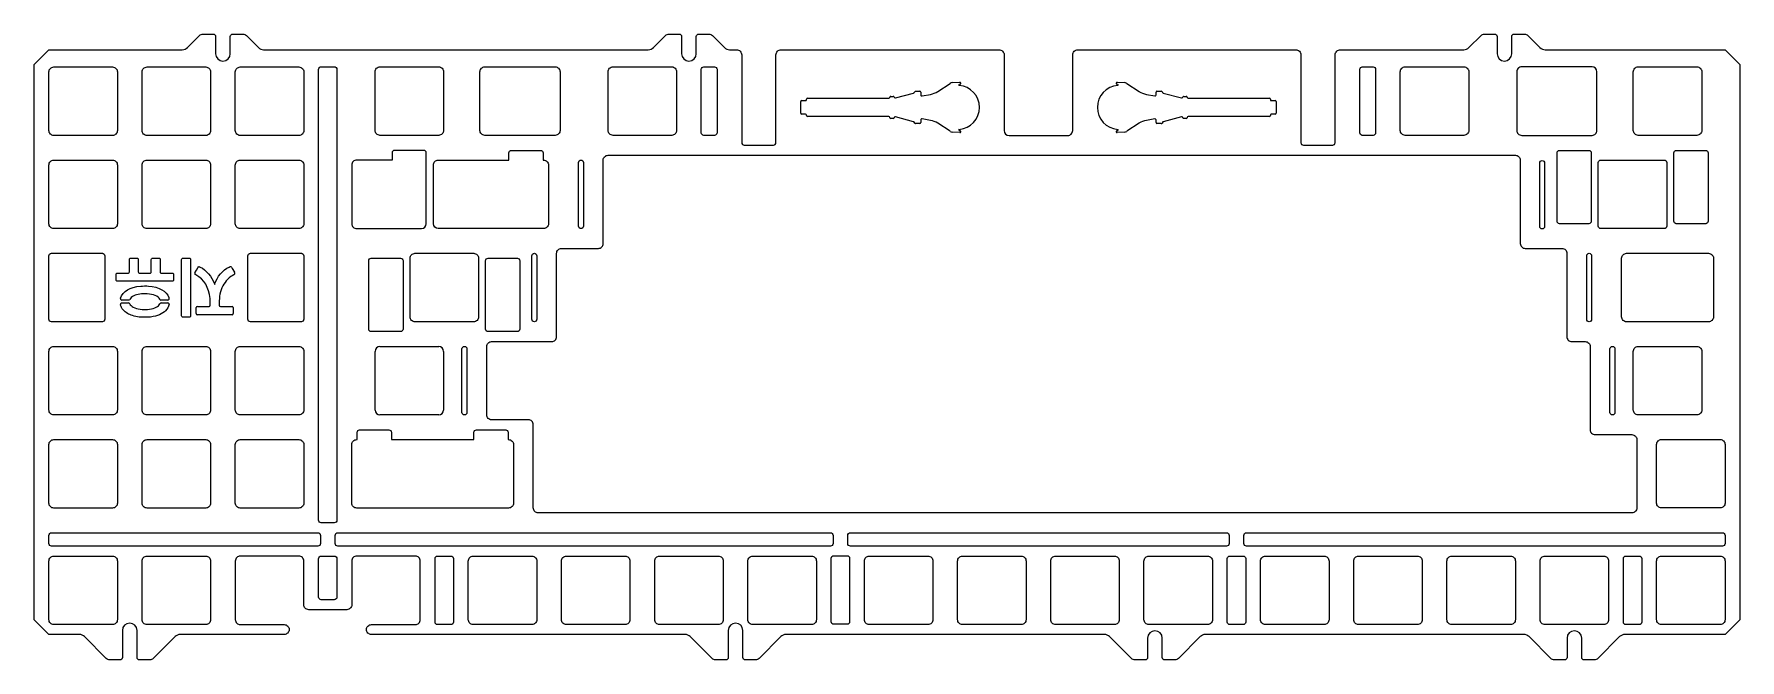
# Model space of a CAD drawing. Header units: millimetres. Extents: x -381 to -32, y -158 to -30.
import ezdxf

# ---------------------------------------------------------------- set-up
doc = ezdxf.new("R2010")
doc.units = ezdxf.units.MM
doc.layers.get('0').update_dxf_attribs({"linetype": 'CONTINUOUS'})

msp = doc.modelspace()

# ---------------------------------------------------------------- linework, layer by layer
for p, q in [((-196.05, -42.01), (-193.54, -40.36)), ((-193.05, -40.19), (-191.55, -40.11)), ((-191.48, -40.5), (-191.72, -40.57)), ((-159.27, -40.57), (-159.5, -40.5)), ((-159.43, -40.11), (-157.93, -40.19)), ((-157.44, -40.36), (-154.93, -42.01)), ((-224.09, -46.44), (-224.09, -44.07)), ((-223.89, -43.87), (-223.09, -43.87)), ((-222.89, -43.67), (-222.89, -43.57)), ((-222.69, -43.37), (-206.07, -43.37)), ((-205.88, -43.22), (-205.86, -43.14)), ((-205.67, -43), (-205.17, -43)), ((-204.98, -43.14), (-204.97, -43.18)), ((-204.73, -43.32), (-201, -42.32)), ((-200.88, -42.23), (-200.78, -42.05)), ((-200.61, -41.95), (-199.72, -41.95)), ((-199.52, -42.15), (-199.52, -42.71)), ((-199.29, -42.91), (-197.55, -42.6)), ((-153.43, -42.6), (-151.7, -42.91)), ((-151.46, -42.71), (-151.46, -42.15)), ((-151.26, -41.95), (-150.38, -41.95)), ((-150.2, -42.05), (-150.1, -42.23)), ((-149.98, -42.32), (-146.25, -43.32)), ((-146.01, -43.18), (-146, -43.14)), ((-145.81, -43), (-145.31, -43)), ((-145.12, -43.14), (-145.1, -43.22)), ((-144.91, -43.37), (-128.29, -43.37)), ((-128.09, -43.57), (-128.09, -43.67)), ((-127.89, -43.87), (-127.09, -43.87)), ((-126.89, -44.07), (-126.89, -46.44)), ((-223.09, -46.64), (-223.89, -46.64)), ((-222.89, -46.94), (-222.89, -46.84)), ((-206.07, -47.14), (-222.69, -47.14)), ((-205.86, -47.37), (-205.88, -47.29)), ((-205.17, -47.52), (-205.67, -47.52)), ((-204.97, -47.34), (-204.98, -47.37)), ((-201, -48.19), (-204.73, -47.19)), ((-200.78, -48.46), (-200.88, -48.29)), ((-199.72, -48.56), (-200.61, -48.56)), ((-199.52, -47.8), (-199.52, -48.36)), ((-197.55, -47.91), (-199.29, -47.6)), ((-193.54, -50.15), (-196.05, -48.51)), ((-154.93, -48.51), (-157.44, -50.15)), ((-151.7, -47.6), (-153.43, -47.91)), ((-151.46, -48.36), (-151.46, -47.8)), ((-150.38, -48.56), (-151.26, -48.56)), ((-150.1, -48.29), (-150.2, -48.46)), ((-146.25, -47.19), (-149.98, -48.19)), ((-146, -47.37), (-146.01, -47.34)), ((-145.31, -47.52), (-145.81, -47.52)), ((-145.1, -47.29), (-145.12, -47.37)), ((-128.29, -47.14), (-144.91, -47.14)), ((-128.09, -46.84), (-128.09, -46.94)), ((-127.09, -46.64), (-127.89, -46.64)), ((-191.55, -50.41), (-193.05, -50.32)), ((-191.72, -49.94), (-191.48, -50.02)), ((-159.5, -50.02), (-159.27, -49.94)), ((-157.93, -50.32), (-159.43, -50.41)), ((-347.93, -79.11), (-347.61, -78.55)), ((-347.71, -79.52), (-347.82, -79.45)), ((-340.29, -78.18), (-340.29, -78.18)), ((-340.29, -78.18), (-339.84, -78.97)), ((-343.97, -81.17), (-343.87, -81.47)), ((-343.87, -81.47), (-343.81, -81.26)), ((-362.89, -85.25), (-361.47, -85.25)), ((-361.45, -84.65), (-362.88, -84.65)), ((-353.44, -84.65), (-354.85, -84.65)), ((-354.83, -85.25), (-353.43, -85.25)), ((-347.64, -87.4), (-347.64, -86.19)), ((-347.39, -85.94), (-345.02, -85.94)), ((-344.77, -85.69), (-344.77, -85.33)), ((-342.95, -85.31), (-342.95, -85.69)), ((-342.7, -85.94), (-340.33, -85.94)), ((-340.08, -86.19), (-340.08, -87.4)), ((-340.33, -87.65), (-347.39, -87.65)), ((-311.08, -107.14), (-311.08, -95.14)), ((-310.08, -94.14), (-298.08, -94.14)), ((-297.08, -95.14), (-297.08, -107.14)), ((-298.07, -108.14), (-310.08, -108.14))]:
    msp.add_line(p, q)
for points in [[(-122.92, -33.47, -0.414214), (-121.84, -34.54), (-121.84, -52.47, 0.414214), (-121.34, -52.97), (-115.34, -52.97, 0.414214), (-114.84, -52.47), (-114.84, -34.54, -0.414214), (-113.77, -33.47), (-88.56, -33.47, 0.198912), (-87.5, -33.03), (-85.03, -30.56, -0.198912), (-84.33, -30.27), (-82.24, -30.27, -0.414214), (-81.74, -30.77), (-81.74, -34.29, 1), (-78.74, -34.29), (-78.74, -30.77, -0.414214), (-78.24, -30.27), (-76.16, -30.27, -0.198912), (-75.45, -30.56), (-72.98, -33.03, 0.198912), (-71.92, -33.47), (-35.12, -33.47), (-32.12, -36.47), (-32.12, -150.03), (-35.12, -153.03), (-55.63, -153.03, 0.198912), (-56.69, -153.47), (-61.16, -157.94, -0.198912), (-61.87, -158.23), (-63.95, -158.23, -0.414214), (-64.45, -157.73), (-64.45, -153.78, 1), (-67.45, -153.78), (-67.45, -157.73, -0.414214), (-67.95, -158.23), (-70.04, -158.23, -0.198912), (-70.75, -157.94), (-75.21, -153.47, 0.198912), (-76.27, -153.03), (-141.36, -153.03, 0.198912), (-142.42, -153.47), (-146.89, -157.94, -0.198912), (-147.59, -158.23), (-149.68, -158.23, -0.414214), (-150.18, -157.73), (-150.18, -153.78, 1), (-153.18, -153.78), (-153.18, -157.73, -0.414214), (-153.68, -158.23), (-155.76, -158.23, -0.198912), (-156.47, -157.94), (-160.94, -153.47, 0.198912), (-162, -153.03), (-227.08, -153.03, 0.198912), (-228.14, -153.47), (-232.61, -157.94, -0.198912), (-233.32, -158.23), (-235.4, -158.23, -0.414214), (-235.9, -157.73), (-235.9, -152.21, 1), (-238.9, -152.21), (-238.9, -157.73, -0.414214), (-239.4, -158.23), (-241.49, -158.23, -0.198912), (-242.2, -157.94), (-246.66, -153.47, 0.198912), (-247.72, -153.03), (-311.84, -153.03, -0.414214), (-312.84, -152.03), (-312.84, -152.01, -0.414214), (-311.84, -151.01), (-302.84, -151.01, 0.414214), (-301.84, -150.01), (-301.84, -138.01, 0.414214), (-302.84, -137.01), (-314.84, -137.01, 0.414214), (-315.84, -138.01), (-315.84, -146.96, -0.414214), (-316.84, -147.96), (-324.65, -147.96, -0.414214), (-325.65, -146.96), (-325.65, -138.01, 0.414214), (-326.65, -137.01), (-338.65, -137.01, 0.414214), (-339.65, -138.01), (-339.65, -150.01, 0.414214), (-338.65, -151.01), (-329.65, -151.01, -0.414214), (-328.65, -152.01), (-328.65, -152.03, -0.414214), (-329.65, -153.03), (-350.91, -153.03, 0.198912), (-351.97, -153.47), (-356.44, -157.94, -0.198912), (-357.14, -158.23), (-359.23, -158.23, -0.414214), (-359.73, -157.73), (-359.73, -152.21, 1), (-362.73, -152.21), (-362.73, -157.73, -0.414214), (-363.23, -158.23), (-365.31, -158.23, -0.198912), (-366.02, -157.94), (-370.49, -153.47, 0.198912), (-371.55, -153.03), (-377.78, -153.03), (-380.78, -150.03), (-380.78, -36.47), (-377.78, -33.47), (-350.5, -33.47, 0.198912), (-349.44, -33.03), (-346.97, -30.56, -0.198912), (-346.26, -30.27), (-344.18, -30.27, -0.414214), (-343.68, -30.77), (-343.68, -34.29, 1), (-340.68, -34.29), (-340.68, -30.77, -0.414214), (-340.18, -30.27), (-338.09, -30.27, -0.198912), (-337.39, -30.56), (-334.92, -33.03, 0.198912), (-333.86, -33.47), (-255.25, -33.47, 0.198912), (-254.19, -33.03), (-251.72, -30.56, -0.198912), (-251.01, -30.27), (-248.93, -30.27, -0.414214), (-248.43, -30.77), (-248.43, -34.29, 1), (-245.43, -34.29), (-245.43, -30.77, -0.414214), (-244.93, -30.27), (-242.84, -30.27, -0.198912), (-242.14, -30.56), (-239.67, -33.03, 0.198912), (-238.61, -33.47), (-237.22, -33.47, -0.414214), (-236.14, -34.54), (-236.14, -52.47, 0.414214), (-235.64, -52.97), (-229.64, -52.97, 0.414214), (-229.14, -52.47), (-229.14, -34.54, -0.414214), (-228.07, -33.47), (-183.57, -33.47, -0.414214), (-182.49, -34.54), (-182.49, -50, 0.411239), (-181.49, -50.99), (-169.49, -50.99, 0.414214), (-168.49, -49.99), (-168.49, -34.54, -0.414214), (-167.42, -33.47)], [(-364.75, -36.99, -0.414214), (-363.75, -37.99), (-363.75, -49.99, -0.414214), (-364.75, -50.99), (-376.75, -50.99, -0.414214), (-377.75, -49.99), (-377.75, -37.99, -0.414214), (-376.75, -36.99)], [(-358.7, -37.99, -0.414214), (-357.7, -36.99), (-345.7, -36.99, -0.414214), (-344.7, -37.99), (-344.7, -49.99, -0.414214), (-345.7, -50.99), (-357.7, -50.99, -0.414214), (-358.7, -49.99)], [(-326.65, -36.99, -0.414214), (-325.65, -37.99), (-325.65, -49.99, -0.414214), (-326.65, -50.99), (-338.65, -50.99, -0.414214), (-339.65, -49.99), (-339.65, -37.99, -0.414214), (-338.65, -36.99)], [(-322.63, -37.49, -0.414214), (-322.08, -36.94), (-319.42, -36.94, -0.414214), (-318.87, -37.49), (-318.87, -129.65, -0.414214), (-319.42, -130.2), (-322.08, -130.2, -0.414214), (-322.63, -129.65)], [(-311.08, -37.97, -0.414214), (-310.08, -36.97), (-298.08, -36.97, -0.414214), (-297.08, -37.97), (-297.08, -49.97, -0.414214), (-298.08, -50.97), (-310.08, -50.97, -0.414214), (-311.08, -49.97)], [(-273.27, -49.97, -0.414214), (-274.27, -50.97), (-288.65, -50.97, -0.414214), (-289.65, -49.97), (-289.65, -37.97, -0.414214), (-288.65, -36.97), (-274.27, -36.97, -0.414214), (-273.27, -37.97)], [(-263.45, -37.97, -0.414214), (-262.45, -36.97), (-250.45, -36.97, -0.414214), (-249.45, -37.97), (-249.45, -49.97, -0.414214), (-250.45, -50.97), (-262.45, -50.97, -0.414214), (-263.45, -49.97)], [(-241.69, -36.97, -0.414214), (-241.19, -37.47), (-241.19, -50.47, -0.414214), (-241.69, -50.97), (-243.9, -50.97, -0.414214), (-244.4, -50.47), (-244.4, -37.47, -0.414214), (-243.9, -36.97)], [(-109.79, -37.47, -0.414214), (-109.29, -36.97), (-107.08, -36.97, -0.414214), (-106.58, -37.47), (-106.58, -50.47, -0.414214), (-107.08, -50.97), (-109.29, -50.97, -0.414214), (-109.79, -50.47)], [(-88.53, -36.97, -0.414214), (-87.53, -37.97), (-87.53, -49.97, -0.414214), (-88.53, -50.97), (-100.53, -50.97, -0.414214), (-101.53, -49.97), (-101.53, -37.97, -0.414214), (-100.53, -36.97)], [(-62.69, -50.97), (-62.33, -50.97, 0.414214), (-61.33, -49.97), (-61.33, -37.97, 0.414213), (-62.33, -36.97), (-62.69, -36.97, 0.00122), (-62.69, -36.97), (-76.72, -36.97, 0.414214), (-77.72, -37.97), (-77.72, -49.97, 0.414214), (-76.72, -50.97)], [(-40.9, -36.97, -0.414214), (-39.9, -37.97), (-39.9, -49.97, -0.414214), (-40.9, -50.97), (-52.9, -50.97, -0.414214), (-53.9, -49.97), (-53.9, -37.97, -0.414214), (-52.9, -36.97)], [(-301.61, -54.04), (-307.11, -54.04, 0.414214), (-307.61, -54.54), (-307.61, -56.04), (-314.84, -56.04, 0.414214), (-315.84, -57.04), (-315.84, -69.04, 0.414214), (-314.84, -70.04), (-301.61, -70.04, 0.412767), (-300.61, -69.04), (-300.61, -55.04), (-300.61, -54.54, 0.414214), (-301.11, -54.04)], [(-277.23, -54.04, -0.414214), (-276.73, -54.54), (-276.73, -56.04), (-276.65, -56.04, -0.414214), (-275.65, -57.04), (-275.65, -69.04, -0.414214), (-276.65, -70.04), (-298.17, -70.04, -0.414213), (-299.17, -69.04), (-299.17, -57.04, -0.414214), (-298.17, -56.04), (-283.73, -56.04), (-283.73, -54.54, -0.414214), (-283.23, -54.04)], [(-273.98, -75.09, -0.414214), (-272.98, -74.09), (-265.45, -74.09, 0.414214), (-264.45, -73.09), (-264.45, -56.04, -0.414214), (-263.45, -55.04), (-78, -55.04, -0.414214), (-77, -56.04), (-77, -73.09, 0.414214), (-76, -74.09), (-68.48, -74.09, -0.414214), (-67.48, -75.09), (-67.48, -92.14, 0.414214), (-66.48, -93.14), (-63.72, -93.14, -0.414214), (-62.72, -94.14), (-62.72, -111.17, 0.414214), (-61.72, -112.17), (-54.19, -112.17, -0.414214), (-53.19, -113.17), (-53.19, -127.17, -0.414214), (-54.19, -128.17), (-277.74, -128.17, -0.414214), (-278.74, -127.17), (-278.74, -110.14, 0.414214), (-279.74, -109.14), (-287.27, -109.14, -0.414214), (-288.27, -108.14), (-288.27, -94.14, -0.414214), (-287.27, -93.14), (-274.98, -93.14, 0.414214), (-273.98, -92.14)], [(-69.49, -54.54, -0.414214), (-68.99, -54.04), (-62.99, -54.04, -0.414214), (-62.49, -54.54), (-62.49, -68.54, -0.414214), (-62.99, -69.04), (-68.99, -69.04, -0.414214), (-69.49, -68.54)], [(-45.61, -54.54, -0.414214), (-45.11, -54.04), (-39.11, -54.04, -0.414214), (-38.61, -54.54), (-38.61, -68.54, -0.414214), (-39.11, -69.04), (-45.11, -69.04, -0.414214), (-45.61, -68.54)], [(-364.75, -56.04, -0.414214), (-363.75, -57.04), (-363.75, -69.04, -0.414214), (-364.75, -70.04), (-376.75, -70.04, -0.414214), (-377.75, -69.04), (-377.75, -57.04, -0.414214), (-376.75, -56.04)], [(-344.7, -69.04, -0.414214), (-345.7, -70.04), (-357.7, -70.04, -0.414214), (-358.7, -69.04), (-358.7, -57.04, -0.414214), (-357.7, -56.04), (-345.7, -56.04, -0.414214), (-344.7, -57.04)], [(-339.65, -57.04, -0.414214), (-338.65, -56.04), (-326.65, -56.04, -0.414214), (-325.65, -57.04), (-325.65, -69.04, -0.414214), (-326.65, -70.04), (-338.65, -70.04, -0.414214), (-339.65, -69.04)], [(-269.5, -56.54, -1), (-268.5, -56.54), (-268.5, -69.54, -1), (-269.5, -69.54)], [(-73.03, -56.62, -1), (-72.03, -56.62), (-72.03, -69.62, -1), (-73.03, -69.62)], [(-47.55, -56.04, -0.414214), (-47.05, -56.54), (-47.05, -69.54, -0.414214), (-47.55, -70.04), (-60.55, -70.04, -0.414214), (-61.05, -69.54), (-61.05, -56.54, -0.414214), (-60.55, -56.04)], [(-366.33, -88.59, -0.414214), (-366.83, -89.09), (-377.25, -89.09, -0.414214), (-377.75, -88.59), (-377.75, -75.59, -0.414214), (-377.25, -75.09), (-366.83, -75.09, -0.414214), (-366.33, -75.59)], [(-355.25, -76.09, -0.414214), (-355, -76.34), (-355, -78.89, 0.414214), (-354.75, -79.14), (-352.52, -79.14, -0.414214), (-352.27, -79.39), (-352.27, -80.54, -0.414214), (-352.52, -80.79), (-363.79, -80.79, -0.414214), (-364.04, -80.54), (-364.04, -79.39, -0.414214), (-363.79, -79.14), (-361.56, -79.14, 0.414214), (-361.31, -78.89), (-361.31, -76.34, -0.414214), (-361.06, -76.09), (-359.74, -76.09, -0.414214), (-359.49, -76.34), (-359.49, -78.89, 0.414214), (-359.24, -79.14), (-357.07, -79.14, 0.414214), (-356.82, -78.89), (-356.82, -76.34, -0.414214), (-356.57, -76.09)], [(-349.05, -76.09, -0.414214), (-348.8, -76.34), (-348.8, -87.89, -0.414214), (-349.05, -88.14), (-350.37, -88.14, -0.414214), (-350.62, -87.89), (-350.62, -76.34, -0.414214), (-350.37, -76.09)], [(-336.58, -89.09, -0.414214), (-337.08, -88.59), (-337.08, -75.59, -0.414214), (-336.58, -75.09), (-326.15, -75.09, -0.414214), (-325.65, -75.59), (-325.65, -88.59, -0.414214), (-326.15, -89.09)], [(-305.87, -76.09, -0.414214), (-305.37, -76.59), (-305.37, -90.59, -0.414214), (-305.87, -91.09), (-311.87, -91.09, -0.414214), (-312.37, -90.59), (-312.37, -76.59, -0.414214), (-311.87, -76.09)], [(-303.93, -76.09, -0.414214), (-302.93, -75.09), (-290.93, -75.09, -0.414214), (-289.93, -76.09), (-289.93, -88.09, -0.414214), (-290.93, -89.09), (-302.93, -89.09, -0.414214), (-303.93, -88.09)], [(-282, -76.09, -0.414214), (-281.5, -76.59), (-281.5, -90.59, -0.414214), (-282, -91.09), (-288, -91.09, -0.414214), (-288.5, -90.59), (-288.5, -76.59, -0.414214), (-288, -76.09)], [(-279.03, -75.59, -1), (-278.03, -75.59), (-278.03, -88.59, -1), (-279.03, -88.59)], [(-63.43, -75.59, -1), (-62.43, -75.59), (-62.43, -88.59, -1), (-63.43, -88.59)], [(-55.28, -89.09, -0.414214), (-56.28, -88.09), (-56.28, -76.09, -0.414214), (-55.28, -75.09), (-38.52, -75.09, -0.414214), (-37.52, -76.09), (-37.52, -88.09, -0.414214), (-38.52, -89.09)], [(-376.75, -108.14, -0.414214), (-377.75, -107.14), (-377.75, -95.14, -0.414214), (-376.75, -94.14), (-364.75, -94.14, -0.414214), (-363.75, -95.14), (-363.75, -107.14, -0.414214), (-364.75, -108.14)], [(-357.7, -108.14, -0.414214), (-358.7, -107.14), (-358.7, -95.14, -0.414214), (-357.7, -94.14), (-345.7, -94.14, -0.414214), (-344.7, -95.14), (-344.7, -107.14, -0.414214), (-345.7, -108.14)], [(-338.65, -108.14, -0.414214), (-339.65, -107.14), (-339.65, -95.14, -0.414214), (-338.65, -94.14), (-326.65, -94.14, -0.414214), (-325.65, -95.14), (-325.65, -107.14, -0.414214), (-326.65, -108.14)], [(-293.32, -94.64, -1), (-292.32, -94.64), (-292.32, -107.64, -1), (-293.32, -107.64)], [(-58.67, -94.64, -1), (-57.67, -94.64), (-57.67, -107.64, -1), (-58.67, -107.64)], [(-40.9, -94.14, -0.414214), (-39.9, -95.14), (-39.9, -107.14, -0.414214), (-40.9, -108.14), (-52.9, -108.14, -0.414214), (-53.9, -107.14), (-53.9, -95.14, -0.414214), (-52.9, -94.14)], [(-308.25, -111.19, -0.414214), (-307.75, -111.69), (-307.75, -113.19), (-290.88, -113.19), (-290.88, -111.69, -0.414214), (-290.38, -111.19), (-284.38, -111.19, -0.414214), (-283.88, -111.69), (-283.88, -113.19), (-283.79, -113.19, -0.414214), (-282.79, -114.19), (-282.79, -126.19, -0.414214), (-283.79, -127.19), (-314.84, -127.19, -0.414214), (-315.84, -126.19), (-315.84, -114.19, -0.414214), (-314.84, -113.19), (-314.75, -113.19), (-314.75, -111.69, -0.414214), (-314.25, -111.19)], [(-364.75, -113.19, -0.414214), (-363.75, -114.19), (-363.75, -126.19, -0.414214), (-364.75, -127.19), (-376.75, -127.19, -0.414214), (-377.75, -126.19), (-377.75, -114.19, -0.414214), (-376.75, -113.19)], [(-358.7, -114.19, -0.414214), (-357.7, -113.19), (-345.7, -113.19, -0.414214), (-344.7, -114.19), (-344.7, -126.19, -0.414214), (-345.7, -127.19), (-357.7, -127.19, -0.414214), (-358.7, -126.19)], [(-325.65, -126.19, -0.414214), (-326.65, -127.19), (-338.65, -127.19, -0.414214), (-339.65, -126.19), (-339.65, -114.19, -0.414214), (-338.65, -113.19), (-326.65, -113.19, -0.414214), (-325.65, -114.19)], [(-49.14, -114.17, -0.414214), (-48.14, -113.17), (-36.14, -113.17, -0.414214), (-35.14, -114.17), (-35.14, -126.17, -0.414214), (-36.14, -127.17), (-48.14, -127.17, -0.414214), (-49.14, -126.17)], [(-377.2, -134.98, -0.414214), (-377.75, -134.43), (-377.75, -132.77, -0.414214), (-377.2, -132.22), (-322.8, -132.22, -0.414214), (-322.25, -132.77), (-322.25, -134.43, -0.414214), (-322.8, -134.98)], [(-318.7, -134.98, -0.414214), (-319.25, -134.43), (-319.25, -132.77, -0.414214), (-318.7, -132.22), (-218.02, -132.22, -0.414214), (-217.47, -132.77), (-217.47, -134.43, -0.414214), (-218.02, -134.98)], [(-213.92, -134.98, -0.414214), (-214.47, -134.43), (-214.47, -132.77, -0.414214), (-213.92, -132.22), (-137.06, -132.22, -0.414214), (-136.51, -132.77), (-136.51, -134.43, -0.414214), (-137.06, -134.98)], [(-132.96, -134.98, -0.414214), (-133.51, -134.43), (-133.51, -132.77, -0.414214), (-132.96, -132.22), (-35.69, -132.22, -0.414214), (-35.14, -132.77), (-35.14, -134.43, -0.414214), (-35.69, -134.98)], [(-363.75, -150.01, -0.414214), (-364.75, -151.01), (-376.75, -151.01, -0.414214), (-377.75, -150.01), (-377.75, -138.01, -0.414214), (-376.75, -137.01), (-364.75, -137.01, -0.414214), (-363.75, -138.01)], [(-344.7, -150.01, -0.414214), (-345.7, -151.01), (-357.7, -151.01, -0.414214), (-358.7, -150.01), (-358.7, -138.01, -0.414214), (-357.7, -137.01), (-345.7, -137.01, -0.414214), (-344.7, -138.01)], [(-318.87, -145.38, -0.414214), (-319.42, -145.93), (-322.08, -145.93, -0.414214), (-322.63, -145.38), (-322.63, -137.56, -0.414214), (-322.08, -137.01), (-319.42, -137.01, -0.414214), (-318.87, -137.56)], [(-295.06, -150.51, -0.414214), (-295.56, -151.01), (-298.32, -151.01, -0.414214), (-298.82, -150.51), (-298.82, -137.51, -0.414214), (-298.32, -137.01), (-295.56, -137.01, -0.414214), (-295.06, -137.51)], [(-279.03, -137.01, -0.414214), (-278.03, -138.01), (-278.03, -150.01, -0.414214), (-279.03, -151.01), (-291.03, -151.01, -0.414214), (-292.03, -150.01), (-292.03, -138.01, -0.414214), (-291.03, -137.01)], [(-258.98, -150.01, -0.414214), (-259.98, -151.01), (-271.98, -151.01, -0.414214), (-272.98, -150.01), (-272.98, -138.01, -0.414214), (-271.98, -137.01), (-259.98, -137.01, -0.414214), (-258.98, -138.01)], [(-253.93, -138.01, -0.414214), (-252.93, -137.01), (-240.93, -137.01, -0.414214), (-239.93, -138.01), (-239.93, -150.01, -0.414214), (-240.93, -151.01), (-252.93, -151.01, -0.414214), (-253.93, -150.01)], [(-221.88, -137.01, -0.414214), (-220.88, -138.01), (-220.88, -150.01, -0.414214), (-221.88, -151.01), (-233.88, -151.01, -0.414214), (-234.88, -150.01), (-234.88, -138.01, -0.414214), (-233.88, -137.01)], [(-214.09, -150.44, -0.414214), (-214.59, -150.94), (-217.36, -150.94, -0.414214), (-217.86, -150.44), (-217.86, -137.44, -0.414214), (-217.36, -136.94), (-214.59, -136.94, -0.414214), (-214.09, -137.44)], [(-198.07, -137.01, -0.414214), (-197.07, -138.01), (-197.07, -150.01, -0.414214), (-198.07, -151.01), (-210.07, -151.01, -0.414214), (-211.07, -150.01), (-211.07, -138.01, -0.414214), (-210.07, -137.01)], [(-178.02, -150.01, -0.414214), (-179.02, -151.01), (-191.02, -151.01, -0.414214), (-192.02, -150.01), (-192.02, -138.01, -0.414214), (-191.02, -137.01), (-179.02, -137.01, -0.414214), (-178.02, -138.01)], [(-172.97, -138.01, -0.414214), (-171.97, -137.01), (-159.97, -137.01, -0.414214), (-158.97, -138.01), (-158.97, -150.01, -0.414214), (-159.97, -151.01), (-171.97, -151.01, -0.414214), (-172.97, -150.01)], [(-140.92, -137.01, -0.414214), (-139.92, -138.01), (-139.92, -150.01, -0.414214), (-140.92, -151.01), (-152.92, -151.01, -0.414214), (-153.92, -150.01), (-153.92, -138.01, -0.414214), (-152.92, -137.01)], [(-133.13, -150.51, -0.414214), (-133.63, -151.01), (-136.39, -151.01, -0.414214), (-136.89, -150.51), (-136.89, -137.51, -0.414214), (-136.39, -137.01), (-133.63, -137.01, -0.414214), (-133.13, -137.51)], [(-117.1, -137.01, -0.414214), (-116.1, -138.01), (-116.1, -150.01, -0.414214), (-117.1, -151.01), (-129.1, -151.01, -0.414214), (-130.1, -150.01), (-130.1, -138.01, -0.414214), (-129.1, -137.01)], [(-110.05, -151.01, -0.414214), (-111.05, -150.01), (-111.05, -138.01, -0.414214), (-110.05, -137.01), (-98.05, -137.01, -0.414214), (-97.05, -138.01), (-97.05, -150.01, -0.414214), (-98.05, -151.01)], [(-91, -151.01, -0.414214), (-92, -150.01), (-92, -138.01, -0.414214), (-91, -137.01), (-79, -137.01, -0.414214), (-78, -138.01), (-78, -150.01, -0.414214), (-79, -151.01)], [(-72.95, -138.01, -0.414214), (-71.95, -137.01), (-59.95, -137.01, -0.414214), (-58.95, -138.01), (-58.95, -150.01, -0.414214), (-59.95, -151.01), (-71.95, -151.01, -0.414214), (-72.95, -150.01)], [(-52.17, -150.51, -0.414214), (-52.67, -151.01), (-55.43, -151.01, -0.414214), (-55.93, -150.51), (-55.93, -137.51, -0.414214), (-55.43, -137.01), (-52.67, -137.01, -0.414214), (-52.17, -137.51)], [(-35.14, -150.01, -0.414214), (-36.14, -151.01), (-48.14, -151.01, -0.414214), (-49.14, -150.01), (-49.14, -138.01, -0.414214), (-48.14, -137.01), (-36.14, -137.01, -0.414214), (-35.14, -138.01)]]:
    msp.add_lwpolyline(points, format="xyb", close=True)
for centre, radius, start, end in [((-192.99, -41.2), 1.01, 93.3412, 123.2326), ((-191.68, -40.67), 0.1, 108.3416, 265.5476), ((-192.04, -45.26), 4.5, -85.5476, 85.5476), ((-191.54, -40.31), 0.2, -71.6585, 92.7928), ((-158.94, -45.26), 4.5, 94.4524, 265.5476), ((-159.44, -40.31), 0.2, 87.2069, 251.6585), ((-159.3, -40.67), 0.1, -85.5476, 71.6584), ((-157.99, -41.2), 1.01, 56.7674, 86.6588), ((-223.89, -44.07), 0.2, 90, 180), ((-223.09, -43.67), 0.2, -90, 0), ((-222.69, -43.57), 0.2, 90, 180), ((-206.07, -43.17), 0.2, 270, 344.9999), ((-205.67, -43.2), 0.2, 90, 165.0002), ((-205.17, -43.2), 0.2, 14.9998, 90), ((-204.78, -43.12), 0.2, 194.9998, 285), ((-201.05, -42.13), 0.2, 285.0001, 330), ((-200.61, -42.15), 0.2, 90, 150), ((-199.72, -42.15), 0.2, 0, 90), ((-199.32, -42.71), 0.2, 180, 280), ((-198.25, -38.66), 4, 280, 303.3415), ((-152.74, -38.66), 4, 236.6585, 260), ((-151.66, -42.71), 0.2, -100, 0), ((-151.26, -42.15), 0.2, 90, 180), ((-150.38, -42.15), 0.2, 30, 90), ((-149.93, -42.13), 0.2, 210, 255.0002), ((-146.2, -43.12), 0.2, 255, 345.0002), ((-145.81, -43.2), 0.2, 90, 165.0002), ((-145.31, -43.2), 0.2, 14.9998, 90), ((-144.91, -43.17), 0.2, 195.0001, 270), ((-128.29, -43.57), 0.2, 0, 90), ((-127.89, -43.67), 0.2, 180, 270), ((-127.09, -44.07), 0.2, 0, 90), ((-223.89, -46.44), 0.2, 180, 270), ((-223.09, -46.84), 0.2, 0, 90), ((-222.69, -46.94), 0.2, 180, 270), ((-206.07, -47.34), 0.2, 15.0001, 90), ((-205.67, -47.32), 0.2, 195.0001, 270), ((-205.17, -47.32), 0.2, 270, 344.9999), ((-204.78, -47.39), 0.2, 74.9999, 164.9999), ((-201.05, -48.39), 0.2, 30, 75), ((-200.61, -48.36), 0.2, 210, 270), ((-199.72, -48.36), 0.2, -90, 0), ((-199.32, -47.8), 0.2, 79.9999, 180), ((-198.25, -51.85), 4, 56.6585, 80), ((-152.74, -51.85), 4, 100, 123.3415), ((-151.66, -47.8), 0.2, 0, 100.0001), ((-151.26, -48.36), 0.2, 180, 270), ((-150.38, -48.36), 0.2, 270, 330), ((-149.93, -48.39), 0.2, 105, 150), ((-146.2, -47.39), 0.2, 15, 105.0001), ((-145.81, -47.32), 0.2, 195.0001, 270), ((-145.31, -47.32), 0.2, 270, 344.9999), ((-144.91, -47.34), 0.2, 90, 164.9999), ((-128.29, -46.94), 0.2, 270, 360), ((-127.89, -46.84), 0.2, 90, 180), ((-127.09, -46.44), 0.2, 270, 360), ((-192.99, -49.32), 1, 236.6585, 266.6585), ((-191.68, -49.84), 0.1, 94.4526, 251.6585), ((-191.54, -50.21), 0.2, -93.3415, 71.6585), ((-159.44, -50.21), 0.2, 108.3415, 273.3415), ((-159.3, -49.84), 0.1, -71.6585, 85.5476), ((-157.99, -49.32), 1, 273.3415, 303.3415), ((-347.71, -79.23), 0.25, 150.5309, 242.2742), ((-339.99, -79.22), 0.25, -63.1936, 28.4298), ((-362.89, -85.5), 0.25, 90, 191.6167), ((-362.88, -84.4), 0.25, 166.429, 270), ((-361.47, -85.5), 0.25, 23.3169, 90), ((-361.45, -84.4), 0.25, 270, 334.7964), ((-354.85, -84.4), 0.25, 205.253, 270.0002), ((-354.83, -85.5), 0.25, 90, 156.5529), ((-353.44, -84.4), 0.25, -90, 13.7308), ((-353.43, -85.5), 0.25, -12.9246, 90), ((-347.39, -86.19), 0.25, 90, 180), ((-345.02, -85.69), 0.25, -90, 0), ((-342.7, -85.69), 0.25, 179.9886, 270), ((-340.33, -86.19), 0.25, 0, 90), ((-347.39, -87.4), 0.25, 180, 270), ((-340.33, -87.4), 0.25, 270, 360), ((-310.08, -95.14), 1, 90, 180), ((-298.08, -95.14), 1, 0, 90), ((-310.08, -107.14), 1, 180, 269.6531), ((-298.08, -107.14), 1, 270.3469, 360)]:
    msp.add_arc(centre, radius, start, end)
for centre, major_axis, ratio, start_param, end_param in [((-339.87, -78.97), (0.219, -0.387), 0.048518, 1.191145, 1.522369), ((-344.81, -84.94), (-0.019, 0.703), 0.040407, 4.11766, 5.726127)]:
    msp.add_ellipse(centre, major_axis=major_axis, ratio=ratio, start_param=start_param, end_param=end_param)
for points in [[(-344.81, -84.34), (-345.01, -82.09), (-346.03, -80.39), (-347.71, -79.52)], [(-347.61, -78.55), (-347.11, -77.67), (-347.18, -77.73), (-346.81, -77.9)], [(-346.81, -77.9), (-345.66, -78.45), (-344.37, -79.93), (-343.97, -81.17)], [(-343.81, -81.26), (-343.45, -80), (-342.14, -78.47), (-340.93, -77.9)], [(-339.97, -79.49), (-340.44, -79.72), (-340.76, -79.96), (-341.2, -80.4)], [(-340.93, -77.9), (-340.52, -77.7), (-340.57, -77.68), (-340.29, -78.18)], [(-339.88, -79.44), (-339.91, -79.46), (-339.94, -79.47), (-339.97, -79.49)], [(-363.1, -84.26), (-362.66, -82.86), (-361.24, -82.01), (-358.99, -81.8)], [(-359.17, -83.43), (-359.7, -83.51), (-360.05, -83.6), (-360.42, -83.78)], [(-357.66, -83.38), (-358.24, -83.35), (-358.72, -83.37), (-359.17, -83.43)], [(-358.99, -81.8), (-358.62, -81.77), (-357.79, -81.76), (-357.42, -81.79)], [(-355.08, -84.49), (-355.39, -83.87), (-356.37, -83.45), (-357.66, -83.38)], [(-357.42, -81.79), (-355.23, -81.95), (-353.68, -82.83), (-353.25, -84.15)], [(-342.79, -83.45), (-342.9, -84.03), (-342.95, -84.56), (-342.95, -85.31)], [(-341.2, -80.4), (-342.02, -81.22), (-342.54, -82.22), (-342.79, -83.45)], [(-363.1, -85.69), (-363.11, -85.65), (-363.12, -85.6), (-363.13, -85.55)], [(-363.12, -84.34), (-363.12, -84.31), (-363.11, -84.28), (-363.1, -84.26)], [(-361.71, -87.38), (-362.42, -86.96), (-362.88, -86.41), (-363.1, -85.69)], [(-361.24, -85.4), (-360.99, -85.97), (-360.24, -86.38), (-359.11, -86.54)], [(-360.42, -83.78), (-360.82, -83.98), (-361.09, -84.22), (-361.22, -84.51)], [(-359.11, -86.54), (-358.71, -86.59), (-357.59, -86.59), (-357.2, -86.54)], [(-357.2, -86.54), (-356.11, -86.38), (-355.34, -85.98), (-355.07, -85.43)], [(-353.89, -86.83), (-354.57, -87.51), (-355.54, -87.92), (-356.98, -88.12)], [(-355.08, -84.51), (-355.08, -84.5), (-355.08, -84.5), (-355.08, -84.49)], [(-355.07, -85.43), (-355.06, -85.42), (-355.06, -85.41), (-355.06, -85.4)], [(-353.19, -85.55), (-353.3, -86.03), (-353.54, -86.47), (-353.89, -86.83)], [(-353.25, -84.15), (-353.23, -84.21), (-353.21, -84.27), (-353.2, -84.34)], [(-359.31, -88.12), (-360.31, -87.98), (-361.06, -87.75), (-361.71, -87.38)], [(-356.98, -88.12), (-357.39, -88.17), (-358.88, -88.17), (-359.31, -88.12)]]:
    msp.add_open_spline(points, degree=3)

doc.saveas('drawing.dxf')
